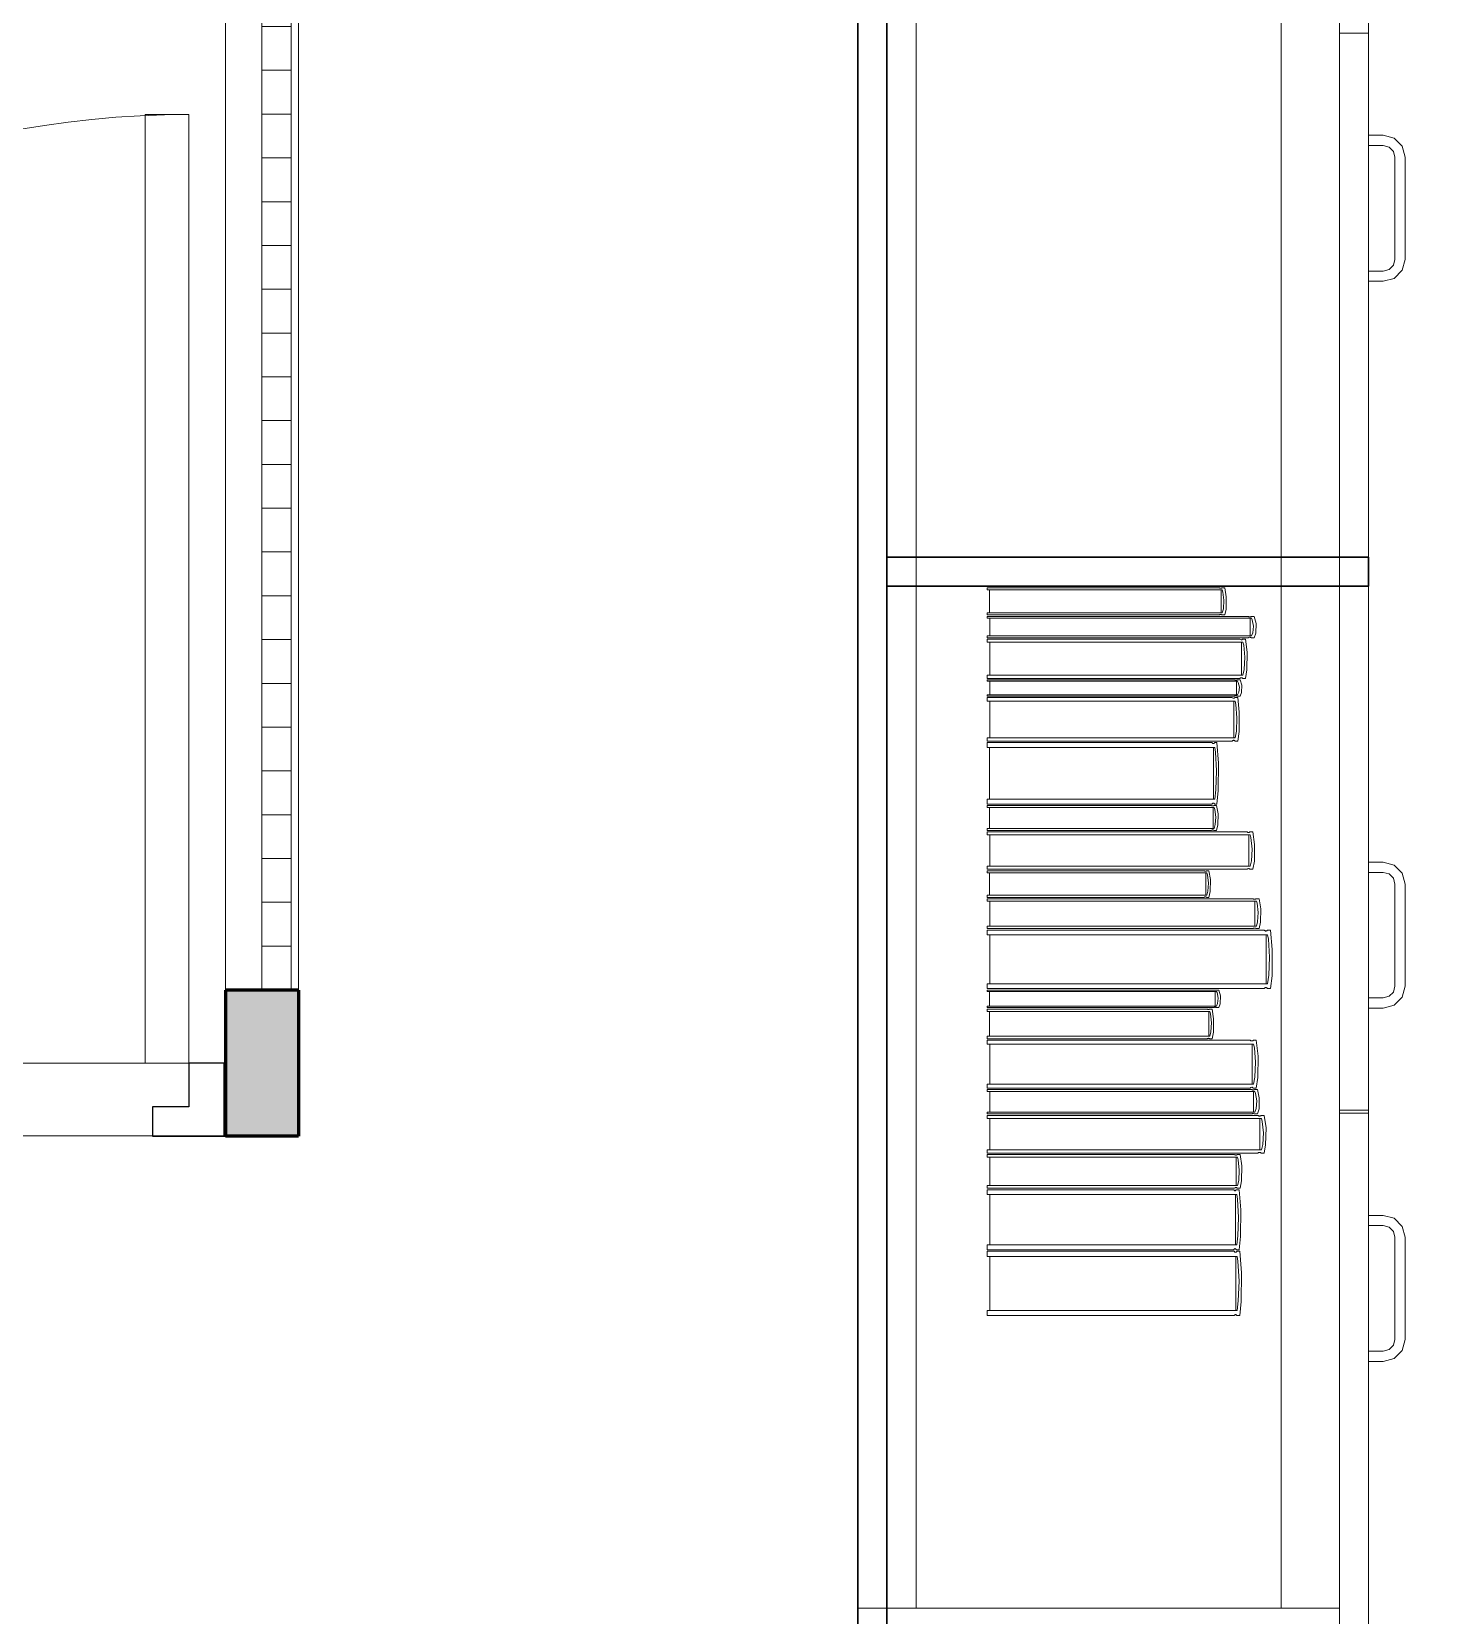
# Model space of a CAD drawing. Header units: inches. Extents: x -38 to 5698, y -33 to 92.
# Drawn here: x 112.387 to 113.346, y 15.771 to 16.857 of the extents above; entities that cross this region are included whole.
import ezdxf

# ---------------------------------------------------------------- set-up
doc = ezdxf.new("R2010")
doc.units = ezdxf.units.IN
doc.header["$MEASUREMENT"] = 0
doc.set_wipeout_variables(frame=1)
doc.linetypes.add('Wipeout_Contour', pattern=[1, 0, -1])
for name, color, linetype in [('02 _ ARQ _ ALB _ Muros Interiores', 7, 'Continuous'), ('02 _ ARQ _ ZON _ Espacio.3D', 7, 'Continuous'), ('Acabado - Muros', 7, 'Continuous'), ('Interior - Mobiliario', 7, 'Continuous')]:
    doc.layers.add(name, color=color, linetype=linetype)

msp = doc.modelspace()

# ---------------------------------------------------------------- linework, layer by layer
at = {"layer": '02 _ ARQ _ ALB _ Muros Interiores', "color": 165, "linetype": 'Continuous', "lineweight": 15}
for p, q in [((112.465, 16.1498), (112.465, 16.7998)), ((112.465, 16.7998), (112.495, 16.7998)), ((112.495, 16.7998), (112.495, 16.1498)), ((112.495, 16.1498), (112.465, 16.1498))]:
    msp.add_line(p, q, dxfattribs=at)
at = {"layer": '02 _ ARQ _ ALB _ Muros Interiores', "color": 165, "linetype": 'Continuous', "lineweight": 25}
for p, q in [((112.52, 16.1498), (112.495, 16.1498)), ((112.495, 16.1498), (112.495, 16.1198)), ((112.52, 16.0998), (112.52, 16.1498)), ((112.495, 16.1198), (112.47, 16.1198)), ((112.47, 16.1198), (112.47, 16.0998)), ((112.47, 16.0998), (112.52, 16.0998))]:
    msp.add_line(p, q, dxfattribs=at)
at = {"layer": '02 _ ARQ _ ALB _ Muros Interiores', "color": 7, "linetype": 'Continuous', "lineweight": 80}
msp.add_line((112.52, 16.0998), (112.52, 16.1498), dxfattribs=at)
msp.add_line((112.52, 16.0998), (112.52, 16.1498), dxfattribs=at)
msp.add_line((112.52, 16.0998), (112.52, 16.1498), dxfattribs=at)
at = {"layer": '02 _ ARQ _ ALB _ Muros Interiores', "color": 7, "linetype": 'Continuous', "lineweight": 15}
msp.add_arc((112.495, 16.1498), 0.65, 90, 180, dxfattribs=at)
at = {"layer": '02 _ ARQ _ ZON _ Espacio.3D', "color": 254, "linetype": 'Continuous', "lineweight": 0, "flags": 128}
msp.add_lwpolyline([(104.8201, 17.35), (104.8201, 6.45), (117.6487, 6.4499), (117.6487, 7.7), (117.7931, 7.7), (117.793, 6.45), (122.1232, 6.45), (122.1232, 7.7), (122.57, 7.7), (122.57, 16.9), (122.57, 17.4), (116.67, 17.4), (116.67, 16.9), (116.07, 16.9), (116.07, 16.2999), (115.57, 16.2999), (115.57, 17.4), (112.57, 17.4), (112.57, 16.0999), (108.57, 16.0998), (108.57, 17.35)], close=True, dxfattribs=at)
at = {"layer": '02 _ ARQ _ ZON _ Espacio.3D', "color": 9, "linetype": 'Continuous', "lineweight": 5, "flags": 128}
msp.add_lwpolyline([(109.47, 16.9001), (109.07, 16.9), (109.0699, 16.1499), (112.52, 16.1499), (112.52, 17.35), (109.47, 17.35)], close=True, dxfattribs=at)
at = {"layer": 'Acabado - Muros', "color": 7, "linetype": 'Continuous', "lineweight": 60}
msp.add_line((112.57, 16.0998), (112.52, 16.0998), dxfattribs=at)
at = {"layer": 'Interior - Mobiliario', "color": 175, "linetype": 'Continuous', "lineweight": 13}
for p, q in [((112.9731, 17.2165), (112.9731, 15.7565)), ((113.2831, 15.7565), (113.2831, 17.2165)), ((113.3031, 16.8555), (113.2831, 16.8555)), ((113.3031, 16.7855), (113.3131, 16.7855)), ((113.3031, 16.7785), (113.3031, 16.7855)), ((113.3131, 16.7855), (113.3206, 16.7835)), ((113.3131, 16.7785), (113.3031, 16.7785)), ((113.3171, 16.7774), (113.3131, 16.7785)), ((113.3201, 16.7745), (113.3171, 16.7774)), ((113.3211, 16.7705), (113.3201, 16.7745)), ((113.3206, 16.7835), (113.3261, 16.778)), ((113.3261, 16.778), (113.3281, 16.7705)), ((113.3211, 16.7005), (113.3211, 16.7705)), ((113.3281, 16.7705), (113.3281, 16.7005)), ((113.3201, 16.6965), (113.3211, 16.7005)), ((113.3281, 16.7005), (113.3261, 16.693)), ((113.3031, 16.6925), (113.3131, 16.6925)), ((113.3031, 16.6855), (113.3031, 16.6925)), ((113.3131, 16.6925), (113.3171, 16.6936)), ((113.3171, 16.6936), (113.3201, 16.6965)), ((113.3261, 16.693), (113.3206, 16.6875)), ((113.3131, 16.6855), (113.3031, 16.6855)), ((113.3206, 16.6875), (113.3131, 16.6855)), ((113.2036, 16.4611), (113.2028, 16.4584)), ((113.204, 16.4669), (113.2036, 16.4611)), ((113.2045, 16.4569), (113.2054, 16.4609)), ((113.2054, 16.4609), (113.2056, 16.4693)), ((113.2028, 16.4584), (113.0418, 16.4584)), ((113.0418, 16.4584), (113.0418, 16.4569)), ((113.0418, 16.4569), (113.2009, 16.4569)), ((113.2207, 16.4559), (113.0418, 16.4559)), ((113.0418, 16.4559), (113.0418, 16.4547)), ((113.0418, 16.4547), (113.2229, 16.4547)), ((113.0436, 16.4547), (113.0436, 16.4425)), ((113.2009, 16.4569), (113.201, 16.457)), ((113.201, 16.457), (113.2012, 16.4571)), ((113.2012, 16.4571), (113.2015, 16.4571)), ((113.2015, 16.4571), (113.2017, 16.4572)), ((113.2017, 16.4572), (113.202, 16.4572)), ((113.202, 16.4572), (113.2022, 16.4571)), ((113.2022, 16.4571), (113.2024, 16.457)), ((113.2024, 16.457), (113.2026, 16.4569)), ((113.2026, 16.4569), (113.2027, 16.4569)), ((113.2027, 16.4569), (113.2045, 16.4569)), ((113.2208, 16.4558), (113.2207, 16.4559)), ((113.221, 16.4557), (113.2208, 16.4558)), ((113.2213, 16.4557), (113.221, 16.4557)), ((113.2216, 16.4556), (113.2213, 16.4557)), ((113.2218, 16.4556), (113.2216, 16.4556)), ((113.2221, 16.4556), (113.2218, 16.4556)), ((113.222, 16.4425), (113.222, 16.4547)), ((113.2223, 16.4557), (113.2221, 16.4556)), ((113.2226, 16.4558), (113.2223, 16.4557)), ((113.2227, 16.4559), (113.2226, 16.4558)), ((113.2247, 16.4559), (113.2227, 16.4559)), ((113.2229, 16.4547), (113.2234, 16.4536)), ((113.2234, 16.4536), (113.2242, 16.4491)), ((113.2242, 16.4491), (113.2237, 16.4447)), ((113.226, 16.451), (113.2247, 16.4559)), ((113.2257, 16.4445), (113.226, 16.451)), ((113.2229, 16.4425), (113.0418, 16.4425)), ((113.0418, 16.4425), (113.0418, 16.4413)), ((113.0418, 16.4413), (113.2207, 16.4413)), ((113.2148, 16.4403), (113.0418, 16.4403)), ((113.0418, 16.4403), (113.0418, 16.4382)), ((113.0418, 16.4382), (113.2169, 16.4382)), ((113.2161, 16.4382), (113.0436, 16.4382)), ((113.0436, 16.4382), (113.0436, 16.4156)), ((113.2149, 16.4402), (113.2148, 16.4403)), ((113.2152, 16.4401), (113.2149, 16.4402)), ((113.2154, 16.44), (113.2152, 16.4401)), ((113.2157, 16.4399), (113.2154, 16.44)), ((113.2159, 16.4399), (113.2157, 16.4399)), ((113.2162, 16.4399), (113.2159, 16.4399)), ((113.2161, 16.4156), (113.2161, 16.4382)), ((113.2164, 16.44), (113.2162, 16.4399)), ((113.2166, 16.4402), (113.2164, 16.44)), ((113.2168, 16.4403), (113.2166, 16.4402)), ((113.2187, 16.4403), (113.2168, 16.4403)), ((113.2169, 16.4382), (113.2175, 16.4361)), ((113.2199, 16.4314), (113.2187, 16.4403)), ((113.2207, 16.4413), (113.2209, 16.4414)), ((113.2209, 16.4414), (113.2211, 16.4415)), ((113.2211, 16.4415), (113.2214, 16.4416)), ((113.2214, 16.4416), (113.2216, 16.4416)), ((113.2216, 16.4416), (113.2219, 16.4416)), ((113.2219, 16.4416), (113.2222, 16.4415)), ((113.2222, 16.4415), (113.2224, 16.4415)), ((113.2224, 16.4415), (113.2226, 16.4414)), ((113.2226, 16.4414), (113.2227, 16.4413)), ((113.2227, 16.4413), (113.2247, 16.4413)), ((113.2237, 16.4447), (113.2229, 16.4425)), ((113.2247, 16.4413), (113.2257, 16.4445)), ((113.2175, 16.4361), (113.2182, 16.4279)), ((113.2182, 16.4279), (113.2178, 16.4196)), ((113.2197, 16.4193), (113.2199, 16.4314)), ((113.2178, 16.4196), (113.2169, 16.4156)), ((113.2187, 16.4134), (113.2197, 16.4193)), ((113.2169, 16.4156), (113.0418, 16.4156)), ((113.0418, 16.4156), (113.0418, 16.4134)), ((113.0418, 16.4134), (113.2148, 16.4134)), ((113.2113, 16.4124), (113.0418, 16.4124)), ((113.0418, 16.4124), (113.0418, 16.4115)), ((113.0418, 16.4115), (113.2133, 16.4115)), ((113.0435, 16.4115), (113.0435, 16.4022)), ((113.0436, 16.4156), (113.2161, 16.4156)), ((113.2114, 16.4124), (113.2113, 16.4124)), ((113.2116, 16.4123), (113.2114, 16.4124)), ((113.2118, 16.4123), (113.2116, 16.4123)), ((113.2121, 16.4122), (113.2118, 16.4123)), ((113.2123, 16.4122), (113.2121, 16.4122)), ((113.2126, 16.4122), (113.2123, 16.4122)), ((113.2125, 16.4022), (113.2125, 16.4115)), ((113.2128, 16.4123), (113.2126, 16.4122)), ((113.213, 16.4124), (113.2128, 16.4123)), ((113.2132, 16.4124), (113.213, 16.4124)), ((113.2151, 16.4124), (113.2132, 16.4124)), ((113.2133, 16.4115), (113.2138, 16.4107)), ((113.2138, 16.4107), (113.2146, 16.4073)), ((113.2146, 16.4073), (113.2141, 16.4039)), ((113.2148, 16.4134), (113.215, 16.4136)), ((113.215, 16.4136), (113.2152, 16.4137)), ((113.2162, 16.4087), (113.2151, 16.4124)), ((113.2152, 16.4137), (113.2155, 16.4138)), ((113.2155, 16.4138), (113.2157, 16.4139)), ((113.2157, 16.4139), (113.216, 16.4139)), ((113.216, 16.4139), (113.2162, 16.4138)), ((113.216, 16.4037), (113.2162, 16.4087)), ((113.2162, 16.4138), (113.2165, 16.4137)), ((113.2165, 16.4137), (113.2167, 16.4135)), ((113.2167, 16.4135), (113.2168, 16.4134)), ((113.2168, 16.4134), (113.2187, 16.4134)), ((113.2133, 16.4022), (113.0418, 16.4022)), ((113.0418, 16.4022), (113.0418, 16.4013)), ((113.0418, 16.4013), (113.2113, 16.4013)), ((113.2096, 16.4003), (113.0418, 16.4003)), ((113.0418, 16.4003), (113.0418, 16.3979)), ((113.0418, 16.3979), (113.2117, 16.3979)), ((113.0435, 16.3979), (113.0435, 16.3728)), ((113.2097, 16.4002), (113.2096, 16.4003)), ((113.2099, 16.4), (113.2097, 16.4002)), ((113.2102, 16.3999), (113.2099, 16.4)), ((113.2104, 16.3998), (113.2102, 16.3999)), ((113.2107, 16.3998), (113.2104, 16.3998)), ((113.2109, 16.3999), (113.2107, 16.3998)), ((113.2108, 16.3728), (113.2108, 16.3979)), ((113.2112, 16.4), (113.2109, 16.3999)), ((113.2114, 16.4001), (113.2112, 16.4)), ((113.2113, 16.4013), (113.2114, 16.4014)), ((113.2114, 16.4014), (113.2116, 16.4014)), ((113.2115, 16.4003), (113.2114, 16.4001)), ((113.2134, 16.4003), (113.2115, 16.4003)), ((113.2116, 16.4014), (113.2119, 16.4015)), ((113.2117, 16.3979), (113.2122, 16.3956)), ((113.2119, 16.4015), (113.2121, 16.4015)), ((113.2121, 16.4015), (113.2124, 16.4015)), ((113.2122, 16.3956), (113.2129, 16.3865)), ((113.2124, 16.4015), (113.2126, 16.4015)), ((113.2126, 16.4015), (113.2129, 16.4014)), ((113.2129, 16.4014), (113.2131, 16.4013)), ((113.2131, 16.4013), (113.2132, 16.4013)), ((113.2132, 16.4013), (113.2151, 16.4013)), ((113.2141, 16.4039), (113.2133, 16.4022)), ((113.2145, 16.3903), (113.2134, 16.4003)), ((113.2151, 16.4013), (113.216, 16.4037)), ((113.2129, 16.3865), (113.2125, 16.3773)), ((113.2143, 16.377), (113.2145, 16.3903)), ((113.2125, 16.3773), (113.2117, 16.3728)), ((113.2134, 16.3705), (113.2143, 16.377)), ((113.2117, 16.3728), (113.0418, 16.3728)), ((113.0418, 16.3728), (113.0418, 16.3705)), ((113.0418, 16.3705), (113.2096, 16.3705)), ((113.1958, 16.3695), (113.0418, 16.3695)), ((113.0418, 16.3695), (113.0418, 16.3661)), ((113.0418, 16.3661), (113.1977, 16.3661)), ((113.0434, 16.3661), (113.0434, 16.3306)), ((113.1959, 16.3693), (113.1958, 16.3695)), ((113.1961, 16.369), (113.1959, 16.3693)), ((113.1963, 16.3689), (113.1961, 16.369)), ((113.1965, 16.3688), (113.1963, 16.3689)), ((113.1967, 16.3688), (113.1965, 16.3688)), ((113.197, 16.3688), (113.1967, 16.3688)), ((113.1969, 16.3306), (113.1969, 16.3661)), ((113.1972, 16.369), (113.197, 16.3688)), ((113.1974, 16.3692), (113.1972, 16.369)), ((113.1975, 16.3695), (113.1974, 16.3692)), ((113.1992, 16.3695), (113.1975, 16.3695)), ((113.1977, 16.3661), (113.1981, 16.3629)), ((113.1981, 16.3629), (113.1988, 16.35)), ((113.2003, 16.3554), (113.1992, 16.3695)), ((113.2096, 16.3705), (113.2098, 16.3706)), ((113.2098, 16.3706), (113.21, 16.3708)), ((113.21, 16.3708), (113.2102, 16.3709)), ((113.2102, 16.3709), (113.2105, 16.371)), ((113.2105, 16.371), (113.2107, 16.371)), ((113.2107, 16.371), (113.211, 16.3709)), ((113.211, 16.3709), (113.2112, 16.3708)), ((113.2112, 16.3708), (113.2114, 16.3706)), ((113.2114, 16.3706), (113.2115, 16.3705)), ((113.2115, 16.3705), (113.2134, 16.3705)), ((113.2001, 16.3365), (113.2003, 16.3554)), ((113.1988, 16.35), (113.1984, 16.337)), ((113.1977, 16.3306), (113.0418, 16.3306)), ((113.0418, 16.3306), (113.0418, 16.3273)), ((113.1984, 16.337), (113.1977, 16.3306)), ((113.1992, 16.3273), (113.2001, 16.3365)), ((113.0418, 16.3273), (113.1958, 16.3273)), ((113.1954, 16.3263), (113.0418, 16.3263)), ((113.0418, 16.3263), (113.0418, 16.3249)), ((113.0418, 16.3249), (113.1973, 16.3249)), ((113.0434, 16.3249), (113.0434, 16.3106)), ((113.1955, 16.3262), (113.1954, 16.3263)), ((113.1957, 16.3261), (113.1955, 16.3262)), ((113.1959, 16.326), (113.1957, 16.3261)), ((113.1958, 16.3273), (113.1959, 16.3275)), ((113.1959, 16.3275), (113.1961, 16.3277)), ((113.1961, 16.326), (113.1959, 16.326)), ((113.1961, 16.3277), (113.1963, 16.3279)), ((113.1964, 16.326), (113.1961, 16.326)), ((113.1963, 16.3279), (113.1966, 16.328)), ((113.1966, 16.326), (113.1964, 16.326)), ((113.1965, 16.3106), (113.1965, 16.3249)), ((113.1966, 16.328), (113.1968, 16.328)), ((113.1968, 16.3261), (113.1966, 16.326)), ((113.1968, 16.328), (113.197, 16.3279)), ((113.197, 16.3262), (113.1968, 16.3261)), ((113.197, 16.3279), (113.1972, 16.3277)), ((113.1971, 16.3263), (113.197, 16.3262)), ((113.1988, 16.3263), (113.1971, 16.3263)), ((113.1972, 16.3277), (113.1974, 16.3274)), ((113.1973, 16.3249), (113.1977, 16.3236)), ((113.1974, 16.3274), (113.1975, 16.3273)), ((113.1975, 16.3273), (113.1992, 16.3273)), ((113.1977, 16.3236), (113.1984, 16.3184)), ((113.1999, 16.3206), (113.1988, 16.3263)), ((113.1997, 16.313), (113.1999, 16.3206)), ((113.1973, 16.3106), (113.0418, 16.3106)), ((113.0418, 16.3106), (113.0418, 16.3093)), ((113.0418, 16.3093), (113.1954, 16.3093)), ((113.2198, 16.3083), (113.0418, 16.3083)), ((113.0418, 16.3083), (113.0418, 16.3062)), ((113.1954, 16.3093), (113.1955, 16.3094)), ((113.1955, 16.3094), (113.1957, 16.3095)), ((113.1957, 16.3095), (113.196, 16.3095)), ((113.196, 16.3095), (113.1962, 16.3096)), ((113.1962, 16.3096), (113.1964, 16.3096)), ((113.1964, 16.3096), (113.1966, 16.3095)), ((113.1966, 16.3095), (113.1969, 16.3095)), ((113.1969, 16.3095), (113.1971, 16.3094)), ((113.1971, 16.3094), (113.1971, 16.3093)), ((113.1971, 16.3093), (113.1988, 16.3093)), ((113.198, 16.3132), (113.1973, 16.3106)), ((113.1984, 16.3184), (113.198, 16.3132)), ((113.1988, 16.3093), (113.1997, 16.313)), ((113.2199, 16.3082), (113.2198, 16.3083)), ((113.2201, 16.308), (113.2199, 16.3082)), ((113.2204, 16.3079), (113.2201, 16.308)), ((113.2206, 16.3079), (113.2204, 16.3079)), ((113.2209, 16.3079), (113.2206, 16.3079)), ((113.2212, 16.3079), (113.2209, 16.3079)), ((113.2214, 16.308), (113.2212, 16.3079)), ((113.2217, 16.3082), (113.2214, 16.308)), ((113.2218, 16.3083), (113.2217, 16.3082)), ((113.2238, 16.3083), (113.2218, 16.3083)), ((113.225, 16.2997), (113.2238, 16.3083)), ((113.0418, 16.3062), (113.222, 16.3062)), ((113.0436, 16.3062), (113.0436, 16.2847)), ((113.2211, 16.2847), (113.2211, 16.3062)), ((113.222, 16.3062), (113.2225, 16.3043)), ((113.2225, 16.3043), (113.2233, 16.2964)), ((113.2248, 16.2883), (113.225, 16.2997)), ((113.2228, 16.2885), (113.222, 16.2847)), ((113.2233, 16.2964), (113.2228, 16.2885)), ((113.2238, 16.2826), (113.2248, 16.2883)), ((113.3131, 16.2875), (113.3031, 16.2875)), ((113.3031, 16.2875), (113.3031, 16.2805)), ((113.3206, 16.2855), (113.3131, 16.2875)), ((113.222, 16.2847), (113.0418, 16.2847)), ((113.0418, 16.2847), (113.0418, 16.2826)), ((113.0418, 16.2826), (113.2198, 16.2826)), ((113.1904, 16.2816), (113.0418, 16.2816)), ((113.0418, 16.2816), (113.0418, 16.2802)), ((113.0418, 16.2802), (113.1922, 16.2802)), ((113.0433, 16.2802), (113.0433, 16.2649)), ((113.1905, 16.2816), (113.1904, 16.2816)), ((113.1907, 16.2815), (113.1905, 16.2816)), ((113.1909, 16.2814), (113.1907, 16.2815)), ((113.1911, 16.2813), (113.1909, 16.2814)), ((113.1913, 16.2813), (113.1911, 16.2813)), ((113.1916, 16.2814), (113.1913, 16.2813)), ((113.1915, 16.2649), (113.1915, 16.2802)), ((113.1918, 16.2814), (113.1916, 16.2814)), ((113.192, 16.2815), (113.1918, 16.2814)), ((113.1921, 16.2816), (113.192, 16.2815)), ((113.1937, 16.2816), (113.1921, 16.2816)), ((113.1922, 16.2802), (113.1927, 16.2788)), ((113.1927, 16.2788), (113.1933, 16.2732)), ((113.1948, 16.2756), (113.1937, 16.2816)), ((113.1946, 16.2674), (113.1948, 16.2756)), ((113.2198, 16.2826), (113.2199, 16.2828)), ((113.2199, 16.2828), (113.2202, 16.2829)), ((113.2202, 16.2829), (113.2204, 16.283)), ((113.2204, 16.283), (113.2207, 16.2831)), ((113.2207, 16.2831), (113.221, 16.2831)), ((113.221, 16.2831), (113.2212, 16.283)), ((113.2212, 16.283), (113.2215, 16.2829)), ((113.2215, 16.2829), (113.2217, 16.2827)), ((113.2217, 16.2827), (113.2218, 16.2826)), ((113.2218, 16.2826), (113.2238, 16.2826)), ((113.3031, 16.2805), (113.3131, 16.2805)), ((113.3131, 16.2805), (113.3171, 16.2794)), ((113.3171, 16.2794), (113.3201, 16.2765)), ((113.3201, 16.2765), (113.3211, 16.2725)), ((113.3261, 16.28), (113.3206, 16.2855)), ((113.3281, 16.2725), (113.3261, 16.28)), ((113.1922, 16.2649), (113.0418, 16.2649)), ((113.0418, 16.2649), (113.0418, 16.2634)), ((113.1929, 16.2676), (113.1922, 16.2649)), ((113.1933, 16.2732), (113.1929, 16.2676)), ((113.1937, 16.2634), (113.1946, 16.2674)), ((113.3211, 16.2725), (113.3211, 16.2025)), ((113.3281, 16.2025), (113.3281, 16.2725)), ((113.0418, 16.2634), (113.1904, 16.2634)), ((113.2239, 16.2624), (113.0418, 16.2624)), ((113.0418, 16.2624), (113.0418, 16.2608)), ((113.0418, 16.2608), (113.2262, 16.2608)), ((113.0437, 16.2608), (113.0437, 16.2436)), ((113.1904, 16.2634), (113.1905, 16.2635)), ((113.1905, 16.2635), (113.1907, 16.2636)), ((113.1907, 16.2636), (113.1909, 16.2637)), ((113.1909, 16.2637), (113.1912, 16.2637)), ((113.1912, 16.2637), (113.1914, 16.2637)), ((113.1914, 16.2637), (113.1916, 16.2637)), ((113.1916, 16.2637), (113.1918, 16.2636)), ((113.1918, 16.2636), (113.192, 16.2635)), ((113.192, 16.2635), (113.1921, 16.2634)), ((113.1921, 16.2634), (113.1937, 16.2634)), ((113.2241, 16.2624), (113.2239, 16.2624)), ((113.2243, 16.2622), (113.2241, 16.2624)), ((113.2245, 16.2621), (113.2243, 16.2622)), ((113.2248, 16.2621), (113.2245, 16.2621)), ((113.2251, 16.2621), (113.2248, 16.2621)), ((113.2254, 16.2621), (113.2251, 16.2621)), ((113.2252, 16.2436), (113.2252, 16.2608)), ((113.2256, 16.2622), (113.2254, 16.2621)), ((113.2259, 16.2623), (113.2256, 16.2622)), ((113.226, 16.2624), (113.2259, 16.2623)), ((113.228, 16.2624), (113.226, 16.2624)), ((113.2262, 16.2608), (113.2267, 16.2593)), ((113.2267, 16.2593), (113.2275, 16.253)), ((113.2293, 16.2556), (113.228, 16.2624)), ((113.2291, 16.2465), (113.2293, 16.2556)), ((113.2262, 16.2436), (113.0418, 16.2436)), ((113.0418, 16.2436), (113.0418, 16.242)), ((113.227, 16.2467), (113.2262, 16.2436)), ((113.2275, 16.253), (113.227, 16.2467)), ((113.228, 16.242), (113.2291, 16.2465)), ((113.0418, 16.242), (113.2239, 16.242)), ((113.2315, 16.241), (113.0418, 16.241)), ((113.0418, 16.241), (113.0418, 16.2378)), ((113.0418, 16.2378), (113.2339, 16.2378)), ((113.0437, 16.2378), (113.0437, 16.2041)), ((113.2239, 16.242), (113.2241, 16.2421)), ((113.2241, 16.2421), (113.2243, 16.2422)), ((113.2243, 16.2422), (113.2246, 16.2423)), ((113.2246, 16.2423), (113.2249, 16.2423)), ((113.2249, 16.2423), (113.2251, 16.2423)), ((113.2251, 16.2423), (113.2254, 16.2423)), ((113.2254, 16.2423), (113.2257, 16.2422)), ((113.2257, 16.2422), (113.2259, 16.2421)), ((113.2259, 16.2421), (113.226, 16.242)), ((113.226, 16.242), (113.228, 16.242)), ((113.2317, 16.2408), (113.2315, 16.241)), ((113.2319, 16.2406), (113.2317, 16.2408)), ((113.2322, 16.2404), (113.2319, 16.2406)), ((113.2324, 16.2403), (113.2322, 16.2404)), ((113.2327, 16.2403), (113.2324, 16.2403)), ((113.233, 16.2404), (113.2327, 16.2403)), ((113.2329, 16.2041), (113.2329, 16.2378)), ((113.2333, 16.2405), (113.233, 16.2404)), ((113.2335, 16.2408), (113.2333, 16.2405)), ((113.2337, 16.241), (113.2335, 16.2408)), ((113.2358, 16.241), (113.2337, 16.241)), ((113.2339, 16.2378), (113.2344, 16.2347)), ((113.2344, 16.2347), (113.2352, 16.2225)), ((113.2371, 16.2276), (113.2358, 16.241)), ((113.2352, 16.2225), (113.2348, 16.2101)), ((113.2369, 16.2097), (113.2371, 16.2276)), ((113.2339, 16.2041), (113.0418, 16.2041)), ((113.0418, 16.2041), (113.0418, 16.2009)), ((113.0418, 16.2009), (113.2315, 16.2009)), ((113.1969, 16.1999), (113.0418, 16.1999)), ((113.0418, 16.1999), (113.0418, 16.199)), ((113.197, 16.1999), (113.1969, 16.1999)), ((113.1972, 16.1998), (113.197, 16.1999)), ((113.1974, 16.1998), (113.1972, 16.1998)), ((113.1977, 16.1997), (113.1974, 16.1998)), ((113.1979, 16.1997), (113.1977, 16.1997)), ((113.1981, 16.1998), (113.1979, 16.1997)), ((113.1984, 16.1998), (113.1981, 16.1998)), ((113.1986, 16.1999), (113.1984, 16.1998)), ((113.1987, 16.1999), (113.1986, 16.1999)), ((113.2004, 16.1999), (113.1987, 16.1999)), ((113.2015, 16.1959), (113.2004, 16.1999)), ((113.2315, 16.2009), (113.2317, 16.2012)), ((113.2317, 16.2012), (113.232, 16.2014)), ((113.232, 16.2014), (113.2322, 16.2015)), ((113.2322, 16.2015), (113.2325, 16.2016)), ((113.2325, 16.2016), (113.2328, 16.2016)), ((113.2328, 16.2016), (113.2331, 16.2015)), ((113.2331, 16.2015), (113.2333, 16.2013)), ((113.2333, 16.2013), (113.2336, 16.2011)), ((113.2336, 16.2011), (113.2337, 16.2009)), ((113.2337, 16.2009), (113.2358, 16.2009)), ((113.2348, 16.2101), (113.2339, 16.2041)), ((113.2358, 16.2009), (113.2369, 16.2097)), ((113.3211, 16.2025), (113.3201, 16.1985)), ((113.3261, 16.195), (113.3281, 16.2025)), ((113.0418, 16.199), (113.1988, 16.199)), ((113.1988, 16.1889), (113.0418, 16.1889)), ((113.0418, 16.1889), (113.0418, 16.1879)), ((113.0434, 16.199), (113.0434, 16.1889)), ((113.198, 16.1889), (113.198, 16.199)), ((113.1988, 16.199), (113.1993, 16.1981)), ((113.1996, 16.1907), (113.1988, 16.1889)), ((113.1993, 16.1981), (113.2, 16.1944)), ((113.2, 16.1944), (113.1996, 16.1907)), ((113.2004, 16.1879), (113.2013, 16.1905)), ((113.2013, 16.1905), (113.2015, 16.1959)), ((113.3031, 16.1945), (113.3031, 16.1875)), ((113.3131, 16.1945), (113.3031, 16.1945)), ((113.3171, 16.1956), (113.3131, 16.1945)), ((113.3131, 16.1875), (113.3206, 16.1895)), ((113.3201, 16.1985), (113.3171, 16.1956)), ((113.3206, 16.1895), (113.3261, 16.195)), ((113.0418, 16.1879), (113.1969, 16.1879)), ((113.1925, 16.1869), (113.0418, 16.1869)), ((113.0418, 16.1869), (113.0418, 16.1853)), ((113.0418, 16.1853), (113.1944, 16.1853)), ((113.0433, 16.1853), (113.0433, 16.1682)), ((113.1926, 16.1868), (113.1925, 16.1869)), ((113.1928, 16.1867), (113.1926, 16.1868)), ((113.193, 16.1866), (113.1928, 16.1867)), ((113.1932, 16.1866), (113.193, 16.1866)), ((113.1935, 16.1866), (113.1932, 16.1866)), ((113.1937, 16.1866), (113.1935, 16.1866)), ((113.1936, 16.1682), (113.1936, 16.1853)), ((113.1939, 16.1867), (113.1937, 16.1866)), ((113.1941, 16.1868), (113.1939, 16.1867)), ((113.1942, 16.1869), (113.1941, 16.1868)), ((113.1959, 16.1869), (113.1942, 16.1869)), ((113.1944, 16.1853), (113.1948, 16.1837)), ((113.1948, 16.1837), (113.1955, 16.1775)), ((113.1969, 16.1801), (113.1959, 16.1869)), ((113.1968, 16.171), (113.1969, 16.1801)), ((113.1969, 16.1879), (113.1971, 16.188)), ((113.1971, 16.188), (113.1973, 16.188)), ((113.1973, 16.188), (113.1975, 16.1881)), ((113.1975, 16.1881), (113.1977, 16.1881)), ((113.1977, 16.1881), (113.198, 16.1881)), ((113.198, 16.1881), (113.1982, 16.1881)), ((113.1982, 16.1881), (113.1984, 16.188)), ((113.1984, 16.188), (113.1986, 16.1879)), ((113.1986, 16.1879), (113.1987, 16.1879)), ((113.1987, 16.1879), (113.2004, 16.1879)), ((113.3031, 16.1875), (113.3131, 16.1875)), ((113.1944, 16.1682), (113.0418, 16.1682)), ((113.0418, 16.1682), (113.0418, 16.1665)), ((113.1929, 16.1667), (113.1931, 16.1668)), ((113.1931, 16.1668), (113.1933, 16.1669)), ((113.1933, 16.1669), (113.1935, 16.1669)), ((113.1935, 16.1669), (113.1937, 16.1668)), ((113.1937, 16.1668), (113.194, 16.1667)), ((113.1951, 16.1712), (113.1944, 16.1682)), ((113.1955, 16.1775), (113.1951, 16.1712)), ((113.1959, 16.1665), (113.1968, 16.171)), ((113.0418, 16.1665), (113.1925, 16.1665)), ((113.2221, 16.1655), (113.0418, 16.1655)), ((113.0418, 16.1655), (113.0418, 16.1629)), ((113.0418, 16.1629), (113.2243, 16.1629)), ((113.0436, 16.1629), (113.0436, 16.1353)), ((113.1925, 16.1665), (113.1927, 16.1666)), ((113.1927, 16.1666), (113.1929, 16.1667)), ((113.194, 16.1667), (113.1941, 16.1666)), ((113.1941, 16.1666), (113.1942, 16.1665)), ((113.1942, 16.1665), (113.1959, 16.1665)), ((113.2222, 16.1654), (113.2221, 16.1655)), ((113.2224, 16.1652), (113.2222, 16.1654)), ((113.2227, 16.1651), (113.2224, 16.1652)), ((113.2229, 16.165), (113.2227, 16.1651)), ((113.2232, 16.165), (113.2229, 16.165)), ((113.2235, 16.165), (113.2232, 16.165)), ((113.2234, 16.1353), (113.2234, 16.1629)), ((113.2237, 16.1652), (113.2235, 16.165)), ((113.224, 16.1653), (113.2237, 16.1652)), ((113.2241, 16.1655), (113.224, 16.1653)), ((113.2261, 16.1655), (113.2241, 16.1655)), ((113.2243, 16.1629), (113.2248, 16.1604)), ((113.2248, 16.1604), (113.2256, 16.1504)), ((113.2274, 16.1546), (113.2261, 16.1655)), ((113.2256, 16.1504), (113.2251, 16.1403)), ((113.2271, 16.1399), (113.2274, 16.1546)), ((113.2243, 16.1353), (113.0418, 16.1353)), ((113.0418, 16.1353), (113.0418, 16.1327)), ((113.2251, 16.1403), (113.2243, 16.1353)), ((113.2261, 16.1327), (113.2271, 16.1399)), ((113.0418, 16.1327), (113.2221, 16.1327)), ((113.2229, 16.1317), (113.0418, 16.1317)), ((113.0418, 16.1317), (113.0418, 16.1304)), ((113.0418, 16.1304), (113.2251, 16.1304)), ((113.0436, 16.1304), (113.0436, 16.1163)), ((113.2221, 16.1327), (113.2222, 16.1329)), ((113.2222, 16.1329), (113.2225, 16.1331)), ((113.2225, 16.1331), (113.2227, 16.1332)), ((113.2227, 16.1332), (113.223, 16.1333)), ((113.223, 16.1317), (113.2229, 16.1317)), ((113.223, 16.1333), (113.2233, 16.1333)), ((113.2232, 16.1316), (113.223, 16.1317)), ((113.2235, 16.1315), (113.2232, 16.1316)), ((113.2233, 16.1333), (113.2235, 16.1332)), ((113.2235, 16.1332), (113.2238, 16.133)), ((113.2237, 16.1314), (113.2235, 16.1315)), ((113.224, 16.1314), (113.2237, 16.1314)), ((113.2238, 16.133), (113.224, 16.1328)), ((113.224, 16.1328), (113.2241, 16.1327)), ((113.2243, 16.1315), (113.224, 16.1314)), ((113.2241, 16.1327), (113.2261, 16.1327)), ((113.2242, 16.1163), (113.2242, 16.1304)), ((113.2245, 16.1315), (113.2243, 16.1315)), ((113.2248, 16.1316), (113.2245, 16.1315)), ((113.2249, 16.1317), (113.2248, 16.1316)), ((113.227, 16.1317), (113.2249, 16.1317)), ((113.2251, 16.1304), (113.2256, 16.1291)), ((113.2256, 16.1291), (113.2264, 16.124)), ((113.2264, 16.124), (113.226, 16.1188)), ((113.2282, 16.1261), (113.227, 16.1317)), ((113.228, 16.1186), (113.2282, 16.1261)), ((113.2251, 16.1163), (113.0418, 16.1163)), ((113.0418, 16.1163), (113.0418, 16.115)), ((113.0418, 16.115), (113.2229, 16.115)), ((113.2273, 16.114), (113.0418, 16.114)), ((113.0418, 16.114), (113.0418, 16.1119)), ((113.2229, 16.115), (113.223, 16.115)), ((113.223, 16.115), (113.2233, 16.1151)), ((113.2233, 16.1151), (113.2235, 16.1152)), ((113.2235, 16.1152), (113.2238, 16.1152)), ((113.2238, 16.1152), (113.2241, 16.1152)), ((113.2241, 16.1152), (113.2243, 16.1152)), ((113.2243, 16.1152), (113.2246, 16.1151)), ((113.2246, 16.1151), (113.2248, 16.115)), ((113.2248, 16.115), (113.2249, 16.115)), ((113.2249, 16.115), (113.227, 16.115)), ((113.226, 16.1188), (113.2251, 16.1163)), ((113.227, 16.115), (113.228, 16.1186)), ((113.2274, 16.1139), (113.2273, 16.114)), ((113.2277, 16.1137), (113.2274, 16.1139)), ((113.2279, 16.1136), (113.2277, 16.1137)), ((113.2282, 16.1135), (113.2279, 16.1136)), ((113.2285, 16.1135), (113.2282, 16.1135)), ((113.2288, 16.1136), (113.2285, 16.1135)), ((113.229, 16.1137), (113.2288, 16.1136)), ((113.2293, 16.1138), (113.229, 16.1137)), ((113.2294, 16.114), (113.2293, 16.1138)), ((113.2315, 16.114), (113.2294, 16.114)), ((113.2328, 16.1054), (113.2315, 16.114)), ((113.3031, 16.1175), (113.2831, 16.1175)), ((113.2831, 15.7565), (113.2831, 16.1155)), ((113.3031, 16.1155), (113.2831, 16.1155)), ((113.3031, 15.7565), (113.3031, 16.1155)), ((113.0418, 16.1119), (113.2296, 16.1119)), ((113.0437, 16.1119), (113.0437, 16.0903)), ((113.2286, 16.0903), (113.2286, 16.1119)), ((113.2296, 16.1119), (113.2302, 16.1099)), ((113.2302, 16.1099), (113.231, 16.1021)), ((113.231, 16.1021), (113.2305, 16.0941)), ((113.2325, 16.0939), (113.2328, 16.1054)), ((113.2305, 16.0941), (113.2296, 16.0903)), ((113.2315, 16.0882), (113.2325, 16.0939)), ((113.2296, 16.0903), (113.0418, 16.0903)), ((113.0418, 16.0903), (113.0418, 16.0882)), ((113.0418, 16.0882), (113.2273, 16.0882)), ((113.2112, 16.0872), (113.0418, 16.0872)), ((113.0418, 16.0872), (113.0418, 16.0854)), ((113.0418, 16.0854), (113.2133, 16.0854)), ((113.0435, 16.0854), (113.0435, 16.066)), ((113.2113, 16.0871), (113.2112, 16.0872)), ((113.2115, 16.087), (113.2113, 16.0871)), ((113.2118, 16.0869), (113.2115, 16.087)), ((113.212, 16.0868), (113.2118, 16.0869)), ((113.2123, 16.0868), (113.212, 16.0868)), ((113.2125, 16.0869), (113.2123, 16.0868)), ((113.2124, 16.066), (113.2124, 16.0854)), ((113.2128, 16.087), (113.2125, 16.0869)), ((113.213, 16.0871), (113.2128, 16.087)), ((113.2131, 16.0872), (113.213, 16.0871)), ((113.215, 16.0872), (113.2131, 16.0872)), ((113.2133, 16.0854), (113.2138, 16.0836)), ((113.2138, 16.0836), (113.2145, 16.0765)), ((113.2162, 16.0795), (113.215, 16.0872)), ((113.2273, 16.0882), (113.2275, 16.0884)), ((113.2275, 16.0884), (113.2277, 16.0885)), ((113.2277, 16.0885), (113.228, 16.0886)), ((113.228, 16.0886), (113.2283, 16.0886)), ((113.2283, 16.0886), (113.2286, 16.0886)), ((113.2286, 16.0886), (113.2288, 16.0886)), ((113.2288, 16.0886), (113.2291, 16.0885)), ((113.2291, 16.0885), (113.2293, 16.0883)), ((113.2293, 16.0883), (113.2294, 16.0882)), ((113.2294, 16.0882), (113.2315, 16.0882)), ((113.2141, 16.0694), (113.2133, 16.066)), ((113.2145, 16.0765), (113.2141, 16.0694)), ((113.215, 16.0641), (113.2159, 16.0692)), ((113.2159, 16.0692), (113.2162, 16.0795)), ((113.2133, 16.066), (113.0418, 16.066)), ((113.0418, 16.066), (113.0418, 16.0641)), ((113.0418, 16.0641), (113.2112, 16.0641)), ((113.2106, 16.0631), (113.0418, 16.0631)), ((113.0418, 16.0631), (113.0418, 16.0598)), ((113.0418, 16.0598), (113.2127, 16.0598)), ((113.0435, 16.0598), (113.0435, 16.0253)), ((113.2107, 16.063), (113.2106, 16.0631)), ((113.2109, 16.0627), (113.2107, 16.063)), ((113.2112, 16.0625), (113.2109, 16.0627)), ((113.2112, 16.0641), (113.2113, 16.0642)), ((113.2114, 16.0624), (113.2112, 16.0625)), ((113.2113, 16.0642), (113.2116, 16.0644)), ((113.2117, 16.0624), (113.2114, 16.0624)), ((113.2116, 16.0644), (113.2118, 16.0645)), ((113.2119, 16.0625), (113.2117, 16.0624)), ((113.2118, 16.0645), (113.2121, 16.0645)), ((113.2118, 16.0253), (113.2118, 16.0598)), ((113.2122, 16.0627), (113.2119, 16.0625)), ((113.2121, 16.0645), (113.2123, 16.0645)), ((113.2124, 16.0629), (113.2122, 16.0627)), ((113.2123, 16.0645), (113.2126, 16.0645)), ((113.2125, 16.0631), (113.2124, 16.0629)), ((113.2144, 16.0631), (113.2125, 16.0631)), ((113.2126, 16.0645), (113.2128, 16.0644)), ((113.2127, 16.0598), (113.2132, 16.0567)), ((113.2128, 16.0644), (113.213, 16.0642)), ((113.213, 16.0642), (113.2131, 16.0641)), ((113.2131, 16.0641), (113.215, 16.0641)), ((113.2156, 16.0494), (113.2144, 16.0631)), ((113.2132, 16.0567), (113.2139, 16.0441)), ((113.2154, 16.031), (113.2156, 16.0494)), ((113.2139, 16.0441), (113.2135, 16.0314)), ((113.3031, 16.0455), (113.3131, 16.0455)), ((113.3031, 16.0385), (113.3031, 16.0455)), ((113.3131, 16.0385), (113.3031, 16.0385)), ((113.3131, 16.0455), (113.3206, 16.0435)), ((113.3171, 16.0374), (113.3131, 16.0385)), ((113.3201, 16.0345), (113.3171, 16.0374)), ((113.3206, 16.0435), (113.3261, 16.038)), ((113.3261, 16.038), (113.3281, 16.0305)), ((113.2135, 16.0314), (113.2127, 16.0253)), ((113.2144, 16.022), (113.2154, 16.031)), ((113.3211, 16.0305), (113.3201, 16.0345)), ((113.3211, 15.9605), (113.3211, 16.0305)), ((113.3281, 16.0305), (113.3281, 15.9605)), ((113.2127, 16.0253), (113.0418, 16.0253)), ((113.0418, 16.0253), (113.0418, 16.022)), ((113.0418, 16.022), (113.2106, 16.022)), ((113.211, 16.021), (113.0418, 16.021)), ((113.0418, 16.021), (113.0418, 16.0174)), ((113.0418, 16.0174), (113.213, 16.0174)), ((113.0435, 16.0174), (113.0435, 15.9803)), ((113.2106, 16.022), (113.2108, 16.0222)), ((113.2108, 16.0222), (113.211, 16.0224)), ((113.211, 16.0224), (113.2112, 16.0226)), ((113.2111, 16.0208), (113.211, 16.021)), ((113.2113, 16.0205), (113.2111, 16.0208)), ((113.2112, 16.0226), (113.2115, 16.0227)), ((113.2115, 16.0203), (113.2113, 16.0205)), ((113.2115, 16.0227), (113.2117, 16.0226)), ((113.2118, 16.0202), (113.2115, 16.0203)), ((113.2117, 16.0226), (113.212, 16.0225)), ((113.212, 16.0202), (113.2118, 16.0202)), ((113.212, 16.0225), (113.2122, 16.0224)), ((113.2123, 16.0203), (113.212, 16.0202)), ((113.2122, 16.0224), (113.2124, 16.0221)), ((113.2122, 15.9803), (113.2122, 16.0174)), ((113.2125, 16.0205), (113.2123, 16.0203)), ((113.2124, 16.0221), (113.2125, 16.022)), ((113.2125, 16.022), (113.2144, 16.022)), ((113.2127, 16.0207), (113.2125, 16.0205)), ((113.2129, 16.021), (113.2127, 16.0207)), ((113.2148, 16.021), (113.2129, 16.021)), ((113.213, 16.0174), (113.2135, 16.0141)), ((113.2159, 16.0062), (113.2148, 16.021)), ((113.2135, 16.0141), (113.2143, 16.0005)), ((113.2157, 15.9865), (113.2159, 16.0062)), ((113.2143, 16.0005), (113.2138, 15.9869)), ((113.2138, 15.9869), (113.213, 15.9803)), ((113.2148, 15.9768), (113.2157, 15.9865)), ((113.213, 15.9803), (113.0418, 15.9803)), ((113.0418, 15.9803), (113.0418, 15.9768)), ((113.0418, 15.9768), (113.211, 15.9768)), ((113.211, 15.9768), (113.2111, 15.977)), ((113.2111, 15.977), (113.2113, 15.9773)), ((113.2113, 15.9773), (113.2116, 15.9774)), ((113.2116, 15.9774), (113.2118, 15.9775)), ((113.2118, 15.9775), (113.2121, 15.9775)), ((113.2121, 15.9775), (113.2123, 15.9774)), ((113.2123, 15.9774), (113.2126, 15.9772)), ((113.2126, 15.9772), (113.2128, 15.977)), ((113.2128, 15.977), (113.2129, 15.9768)), ((113.2129, 15.9768), (113.2148, 15.9768)), ((113.3031, 15.9525), (113.3131, 15.9525)), ((113.3031, 15.9455), (113.3031, 15.9525)), ((113.3131, 15.9525), (113.3171, 15.9536)), ((113.3171, 15.9536), (113.3201, 15.9565)), ((113.3201, 15.9565), (113.3211, 15.9605)), ((113.3261, 15.953), (113.3206, 15.9475)), ((113.3281, 15.9605), (113.3261, 15.953)), ((113.3131, 15.9455), (113.3031, 15.9455)), ((113.3206, 15.9475), (113.3131, 15.9455)), ((112.9931, 15.7765), (113.2431, 15.7765)), ((113.2431, 15.7765), (113.2831, 15.7765)), ((113.2831, 15.7365), (113.2831, 15.7765))]:
    msp.add_line(p, q, dxfattribs=at)

# ---------------------------------------------------------------- next in the draw order: wipeouts: each hides what was drawn before it
at = {"color": 254, "linetype": 'Wipeout_Contour', "lineweight": 0, "ltscale": 3297.09614}
msp.add_wipeout([(112.57, 17.25), (112.52, 17.25), (112.52, 16.1998), (112.57, 16.1998)], dxfattribs=at).dxf.layer = 'Acabado - Muros'
at = {"color": 254, "linetype": 'Wipeout_Contour', "lineweight": 0, "ltscale": 3299.448282}
msp.add_wipeout([(113.3031, 16.4765), (113.3031, 16.4965), (112.9731, 16.4965), (112.9731, 16.4765)], dxfattribs=at).dxf.layer = 'Interior - Mobiliario'

# ---------------------------------------------------------------- next in the draw order: linework, layer by layer
at = {"layer": 'Acabado - Muros', "color": 7, "linetype": 'Continuous', "lineweight": 60}
msp.add_line((112.52, 16.1998), (112.52, 16.0998), dxfattribs=at)
at = {"layer": 'Acabado - Muros', "color": 251, "linetype": 'Continuous', "lineweight": 13, "flags": 128}
for points in [[(112.52, 16.1998), (112.52, 17.25)], [(112.57, 16.1998), (112.57, 17.25)]]:
    msp.add_lwpolyline(points, dxfattribs=at)
at = {"layer": 'Interior - Mobiliario', "color": 175, "linetype": 'Continuous', "lineweight": 13}
for p, q in [((113.3031, 17.2365), (113.3031, 15.7365)), ((113.2831, 15.7565), (113.2831, 17.2165)), ((113.2831, 15.7565), (113.2831, 17.2165)), ((113.3031, 15.7565), (113.3031, 17.2165)), ((113.3031, 15.7565), (113.3031, 17.2165)), ((112.9931, 15.7765), (112.9931, 17.1965)), ((113.2431, 17.1965), (113.2431, 15.7765)), ((113.2831, 15.7765), (113.2831, 17.1965)), ((113.2831, 16.4965), (113.2831, 16.8555)), ((113.3031, 16.4965), (113.3031, 16.8555)), ((112.9731, 16.4965), (112.9731, 16.4765)), ((113.3031, 16.4965), (112.9731, 16.4965)), ((113.3031, 16.4965), (113.2831, 16.4965)), ((113.3031, 16.4765), (113.3031, 16.4965)), ((113.3031, 16.4765), (113.3031, 16.4965)), ((112.9731, 16.4765), (113.3031, 16.4765)), ((113.2009, 16.4755), (113.0418, 16.4755)), ((113.0418, 16.4755), (113.0418, 16.474)), ((113.0418, 16.474), (113.2028, 16.474)), ((113.0434, 16.474), (113.0434, 16.4584)), ((113.201, 16.4754), (113.2009, 16.4755)), ((113.2012, 16.4753), (113.201, 16.4754)), ((113.2014, 16.4752), (113.2012, 16.4753)), ((113.2017, 16.4752), (113.2014, 16.4752)), ((113.2019, 16.4752), (113.2017, 16.4752)), ((113.2021, 16.4752), (113.2019, 16.4752)), ((113.202, 16.4584), (113.202, 16.474)), ((113.2024, 16.4753), (113.2021, 16.4752)), ((113.2026, 16.4754), (113.2024, 16.4753)), ((113.2027, 16.4755), (113.2026, 16.4754)), ((113.2045, 16.4755), (113.2027, 16.4755)), ((113.2028, 16.474), (113.2033, 16.4726)), ((113.2033, 16.4726), (113.204, 16.4669)), ((113.2056, 16.4693), (113.2045, 16.4755)), ((113.2831, 16.4765), (113.2831, 16.1175)), ((113.3031, 16.4765), (113.2831, 16.4765)), ((113.3031, 16.4765), (113.3031, 16.1175))]:
    msp.add_line(p, q, dxfattribs=at)
at = {"layer": 'Interior - Mobiliario', "color": 175, "linetype": 'Continuous', "lineweight": 30}
for p, q in [((113.3031, 16.4965), (112.9731, 16.4965)), ((112.9731, 16.4965), (112.9731, 16.4765)), ((113.3031, 16.4965), (113.3031, 16.4765)), ((113.3031, 16.4765), (112.9731, 16.4765))]:
    msp.add_line(p, q, dxfattribs=at)

# ---------------------------------------------------------------- next in the draw order: wipeouts: each hides what was drawn before it
at = {"color": 254, "linetype": 'Wipeout_Contour', "lineweight": 0, "ltscale": 3297.136129}
msp.add_wipeout([(112.565, 17.25), (112.545, 17.25), (112.545, 16.1998), (112.565, 16.1998)], dxfattribs=at).dxf.layer = 'Acabado - Muros'
at = {"color": 254, "linetype": 'Wipeout_Contour', "lineweight": 0, "ltscale": 3298.749686}
msp.add_wipeout([(112.9731, 15.7565), (112.9731, 17.2165), (112.9531, 17.2165), (112.9531, 15.7565)], dxfattribs=at).dxf.layer = 'Interior - Mobiliario'

# ---------------------------------------------------------------- next in the draw order: hatches: boundary and pattern name
at = {"layer": 'Acabado - Muros', "linetype": 'Continuous', "lineweight": 0}
h = msp.add_hatch(dxfattribs=at)
h.set_pattern_fill('CONTRACHAPADO_0002', color=254, style=0, pattern_type=2)
h.set_pattern_definition([(0, (92.500015, 3e-09), (0, 0.03), [])])
h.paths.add_polyline_path([(112.565, 17.25), (112.545, 17.25), (112.545, 16.1998), (112.565, 16.1998)])
msp.add_hatch(color=254, dxfattribs=at).paths.add_polyline_path([(112.57, 16.1998), (112.52, 16.1998), (112.52, 16.0998), (112.57, 16.0998)])

# ---------------------------------------------------------------- next in the draw order: linework, layer by layer
at = {"layer": 'Acabado - Muros', "color": 7, "linetype": 'Continuous', "lineweight": 60}
for q in [(112.52, 16.1998), (112.57, 16.0998)]:
    msp.add_line((112.57, 16.1998), q, dxfattribs=at)
at = {"layer": 'Acabado - Muros', "color": 7, "linetype": 'Continuous', "lineweight": 13, "flags": 128}
msp.add_lwpolyline([(112.565, 17.25), (112.545, 17.25), (112.545, 16.1998), (112.565, 16.1998)], close=True, dxfattribs=at)
at = {"layer": 'Interior - Mobiliario', "color": 175, "linetype": 'Continuous', "lineweight": 13}
for p, q in [((112.9531, 15.7365), (112.9531, 17.2365)), ((112.9531, 17.2165), (112.9531, 15.7565)), ((112.9531, 17.2165), (112.9531, 15.7565)), ((112.9731, 15.7565), (112.9731, 17.2165)), ((112.9731, 17.2165), (112.9731, 15.7565)), ((112.9731, 17.2165), (112.9731, 15.7565)), ((112.9731, 17.2165), (112.9731, 15.7565)), ((112.9531, 17.1965), (112.9531, 15.7765)), ((112.9731, 16.4965), (112.9731, 16.4765)), ((113.3031, 16.4965), (112.9731, 16.4965)), ((112.9731, 16.4765), (113.3031, 16.4765)), ((112.9531, 15.7765), (112.9931, 15.7765)), ((112.9531, 15.7765), (112.9531, 15.7365))]:
    msp.add_line(p, q, dxfattribs=at)
at = {"layer": 'Interior - Mobiliario', "color": 175, "linetype": 'Continuous', "lineweight": 30}
for p, q in [((112.9531, 17.2165), (112.9531, 15.7565)), ((112.9731, 17.2165), (112.9731, 15.7565))]:
    msp.add_line(p, q, dxfattribs=at)

doc.saveas('drawing.dxf')
